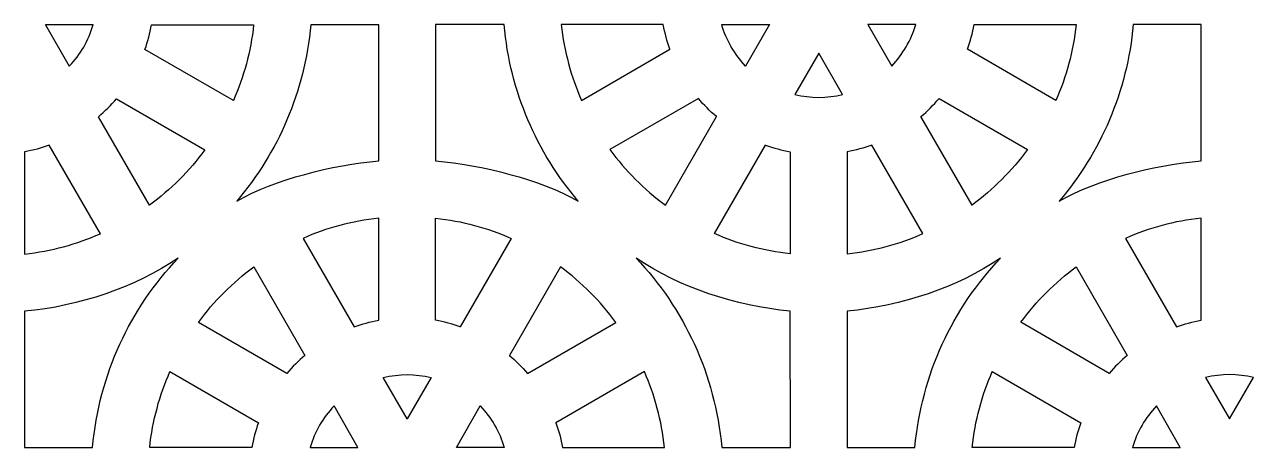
# Model space of a CAD drawing. Header units: centimetres. Extents: x -87 to 87, y -88 to 88.
# Drawn here: x -87.34 to -48.43, y 28.89 to 42.26 of the extents above; entities that cross this region are included whole.
import ezdxf

# ---------------------------------------------------------------- set-up
doc = ezdxf.new("R2010")
doc.units = ezdxf.units.CM
doc.header["$MEASUREMENT"] = 0
doc.layers.add('layer 1', color=7, linetype='Continuous')

msp = doc.modelspace()

# ---------------------------------------------------------------- linework, layer by layer
at = {"layer": 'layer 1', "color": 114}
for points, knots in [([(-86.67674, 42.25311), (-86.67674, 42.25311), (-85.164, 42.25309), (-85.164, 42.25309), (-85.164, 42.25309), (-85.30951, 41.75586), (-85.57251, 41.30875), (-85.92085, 40.94389), (-85.92085, 40.94389), (-85.92085, 40.94389), (-86.67674, 42.25311), (-86.67674, 42.25311)], [0, 0, 0, 0, 0.25, 0.25, 0.25, 0.25, 0.5, 0.5, 0.5, 0.5, 1, 1, 1, 1]), ([(-80.72553, 39.85642), (-80.39698, 40.60361), (-80.17667, 41.40914), (-80.08449, 42.25309), (-80.08449, 42.25309), (-80.08449, 42.25309), (-83.31647, 42.25309), (-83.31647, 42.25309), (-83.31647, 42.25309), (-83.36523, 41.98494), (-83.4354, 41.72422), (-83.52512, 41.4728), (-83.52512, 41.4728), (-83.52512, 41.4728), (-80.72553, 39.85642), (-80.72553, 39.85642)], [0, 0, 0, 0, 0.2, 0.2, 0.2, 0.2, 0.4, 0.4, 0.4, 0.4, 0.6, 0.6, 0.6, 0.6, 1, 1, 1, 1]), ([(-76.12643, 42.25309), (-76.12643, 42.25309), (-76.12535, 37.94697), (-76.12535, 37.94697), (-76.12535, 37.94697), (-77.59166, 37.81612), (-79.404, 37.3686), (-80.61946, 36.67334), (-80.61946, 36.67334), (-79.31538, 38.20456), (-78.46475, 40.13379), (-78.27562, 42.25308), (-78.27562, 42.25308), (-78.27562, 42.25308), (-76.12643, 42.25309), (-76.12643, 42.25309)], [0, 0, 0, 0, 0.2, 0.2, 0.2, 0.2, 0.4, 0.4, 0.4, 0.4, 0.6, 0.6, 0.6, 0.6, 1, 1, 1, 1]), ([(-74.32544, 42.25699), (-74.32544, 42.25699), (-72.15481, 42.25699), (-72.15481, 42.25699), (-72.15481, 42.25699), (-71.96552, 40.13591), (-71.11361, 38.20519), (-69.80763, 36.67334), (-69.80763, 36.67334), (-71.02333, 37.36873), (-72.85957, 37.81628), (-74.32617, 37.94704), (-74.32617, 37.94704), (-74.32617, 37.94704), (-74.32544, 42.25699), (-74.32544, 42.25699)], [0, 0, 0, 0, 0.2, 0.2, 0.2, 0.2, 0.4, 0.4, 0.4, 0.4, 0.6, 0.6, 0.6, 0.6, 1, 1, 1, 1]), ([(-70.34592, 42.25699), (-70.34592, 42.25699), (-67.11394, 42.25701), (-67.11394, 42.25701), (-67.11394, 42.25701), (-67.06516, 41.98882), (-66.9951, 41.72805), (-66.90537, 41.4766), (-66.90537, 41.4766), (-66.90537, 41.4766), (-69.70479, 39.86034), (-69.70479, 39.86034), (-69.70479, 39.86034), (-70.03334, 40.60754), (-70.25373, 41.41303), (-70.34592, 42.25699)], [0, 0, 0, 0, 0.2, 0.2, 0.2, 0.2, 0.4, 0.4, 0.4, 0.4, 0.6, 0.6, 0.6, 0.6, 1, 1, 1, 1]), ([(-64.50951, 40.94776), (-64.50951, 40.94776), (-63.75362, 42.25699), (-63.75362, 42.25699), (-63.75362, 42.25699), (-63.75362, 42.25699), (-65.2664, 42.25699), (-65.2664, 42.25699), (-65.2664, 42.25699), (-65.1209, 41.75979), (-64.85788, 41.31266), (-64.50951, 40.94776)], [0, 0, 0, 0, 0.25, 0.25, 0.25, 0.25, 0.5, 0.5, 0.5, 0.5, 1, 1, 1, 1]), ([(-60.63588, 42.25701), (-60.63588, 42.25701), (-59.12314, 42.25699), (-59.12314, 42.25699), (-59.12314, 42.25699), (-59.26865, 41.75976), (-59.53165, 41.31265), (-59.87999, 40.94779), (-59.87999, 40.94779), (-59.87999, 40.94779), (-60.63588, 42.25701), (-60.63588, 42.25701)], [0, 0, 0, 0, 0.25, 0.25, 0.25, 0.25, 0.5, 0.5, 0.5, 0.5, 1, 1, 1, 1]), ([(-54.68467, 39.86032), (-54.35612, 40.60751), (-54.13581, 41.41304), (-54.04363, 42.25699), (-54.04363, 42.25699), (-54.04363, 42.25699), (-57.27561, 42.25699), (-57.27561, 42.25699), (-57.27561, 42.25699), (-57.32437, 41.98884), (-57.39454, 41.72812), (-57.48426, 41.4767), (-57.48426, 41.4767), (-57.48426, 41.4767), (-54.68467, 39.86032), (-54.68467, 39.86032)], [0, 0, 0, 0, 0.2, 0.2, 0.2, 0.2, 0.4, 0.4, 0.4, 0.4, 0.6, 0.6, 0.6, 0.6, 1, 1, 1, 1]), ([(-54.5807, 36.67476), (-53.27542, 38.20637), (-52.424, 40.13655), (-52.23476, 42.25698), (-52.23476, 42.25698), (-52.23476, 42.25698), (-50.08733, 42.25709), (-50.08733, 42.25709), (-50.08733, 42.25709), (-50.08733, 42.25709), (-50.08734, 37.94706), (-50.08734, 37.94706), (-50.08734, 37.94706), (-51.5527, 37.81629), (-53.36582, 37.36927), (-54.5807, 36.67476)], [0, 0, 0, 0, 0.2, 0.2, 0.2, 0.2, 0.4, 0.4, 0.4, 0.4, 0.6, 0.6, 0.6, 0.6, 1, 1, 1, 1]), ([(-62.95109, 40.04701), (-62.95109, 40.04701), (-62.19476, 41.35702), (-62.19476, 41.35702), (-62.19476, 41.35702), (-62.19476, 41.35702), (-61.43838, 40.04699), (-61.43838, 40.04699), (-61.43838, 40.04699), (-61.93314, 39.927), (-62.45633, 39.92705), (-62.95109, 40.04701)], [0, 0, 0, 0, 0.25, 0.25, 0.25, 0.25, 0.5, 0.5, 0.5, 0.5, 1, 1, 1, 1]), ([(-84.9971, 39.34389), (-84.9971, 39.34389), (-83.38089, 36.5445), (-83.38089, 36.5445), (-83.38089, 36.5445), (-82.71149, 37.03712), (-82.11959, 37.62901), (-81.62697, 38.29841), (-81.62697, 38.29841), (-81.62697, 38.29841), (-84.42633, 39.91467), (-84.42633, 39.91467), (-84.42633, 39.91467), (-84.60096, 39.70947), (-84.79189, 39.51853), (-84.9971, 39.34389)], [0, 0, 0, 0, 0.2, 0.2, 0.2, 0.2, 0.4, 0.4, 0.4, 0.4, 0.6, 0.6, 0.6, 0.6, 1, 1, 1, 1]), ([(-67.0495, 36.54839), (-67.7189, 37.04101), (-68.31076, 37.63291), (-68.80339, 38.30231), (-68.80339, 38.30231), (-68.80339, 38.30231), (-66.00414, 39.91846), (-66.00414, 39.91846), (-66.00414, 39.91846), (-65.82949, 39.71324), (-65.63853, 39.52231), (-65.43332, 39.34767), (-65.43332, 39.34767), (-65.43332, 39.34767), (-67.0495, 36.54839), (-67.0495, 36.54839)], [0, 0, 0, 0, 0.2, 0.2, 0.2, 0.2, 0.4, 0.4, 0.4, 0.4, 0.6, 0.6, 0.6, 0.6, 1, 1, 1, 1]), ([(-58.95624, 39.34779), (-58.95624, 39.34779), (-57.34003, 36.5484), (-57.34003, 36.5484), (-57.34003, 36.5484), (-56.67063, 37.04102), (-56.07873, 37.63291), (-55.58611, 38.30231), (-55.58611, 38.30231), (-55.58611, 38.30231), (-58.38547, 39.91857), (-58.38547, 39.91857), (-58.38547, 39.91857), (-58.5601, 39.71337), (-58.75103, 39.52243), (-58.95624, 39.34779)], [0, 0, 0, 0, 0.2, 0.2, 0.2, 0.2, 0.4, 0.4, 0.4, 0.4, 0.6, 0.6, 0.6, 0.6, 1, 1, 1, 1]), ([(-87.33565, 35.00205), (-87.33565, 35.00205), (-87.33565, 38.23396), (-87.33565, 38.23396), (-87.33565, 38.23396), (-87.06747, 38.28273), (-86.80671, 38.3529), (-86.55526, 38.44264), (-86.55526, 38.44264), (-86.55526, 38.44264), (-84.93891, 35.64305), (-84.93891, 35.64305), (-84.93891, 35.64305), (-85.68613, 35.31449), (-86.49169, 35.09424), (-87.33565, 35.00205)], [0, 0, 0, 0, 0.2, 0.2, 0.2, 0.2, 0.4, 0.4, 0.4, 0.4, 0.6, 0.6, 0.6, 0.6, 1, 1, 1, 1]), ([(-63.87513, 38.44652), (-63.87513, 38.44652), (-65.49134, 35.64719), (-65.49134, 35.64719), (-65.49134, 35.64719), (-64.74414, 35.31863), (-63.93874, 35.0982), (-63.09479, 35.00603), (-63.09479, 35.00603), (-63.09479, 35.00603), (-63.09479, 38.23785), (-63.09479, 38.23785), (-63.09479, 38.23785), (-63.36296, 38.28661), (-63.62369, 38.35679), (-63.87513, 38.44652)], [0, 0, 0, 0, 0.2, 0.2, 0.2, 0.2, 0.4, 0.4, 0.4, 0.4, 0.6, 0.6, 0.6, 0.6, 1, 1, 1, 1]), ([(-61.29479, 35.00595), (-61.29479, 35.00595), (-61.29479, 38.23786), (-61.29479, 38.23786), (-61.29479, 38.23786), (-61.02661, 38.28663), (-60.76585, 38.3568), (-60.5144, 38.44654), (-60.5144, 38.44654), (-60.5144, 38.44654), (-58.89805, 35.64695), (-58.89805, 35.64695), (-58.89805, 35.64695), (-59.64527, 35.31839), (-60.45083, 35.09814), (-61.29479, 35.00595)], [0, 0, 0, 0, 0.2, 0.2, 0.2, 0.2, 0.4, 0.4, 0.4, 0.4, 0.6, 0.6, 0.6, 0.6, 1, 1, 1, 1]), ([(-76.90571, 32.69745), (-76.90571, 32.69745), (-78.52192, 35.49678), (-78.52192, 35.49678), (-78.52192, 35.49678), (-77.77472, 35.82534), (-76.96932, 36.04577), (-76.12537, 36.13794), (-76.12537, 36.13794), (-76.12537, 36.13794), (-76.12537, 32.90612), (-76.12537, 32.90612), (-76.12537, 32.90612), (-76.39354, 32.85736), (-76.65427, 32.78718), (-76.90571, 32.69745)], [0, 0, 0, 0, 0.2, 0.2, 0.2, 0.2, 0.4, 0.4, 0.4, 0.4, 0.6, 0.6, 0.6, 0.6, 1, 1, 1, 1]), ([(-74.32537, 36.13802), (-74.32537, 36.13802), (-74.32537, 32.90611), (-74.32537, 32.90611), (-74.32537, 32.90611), (-74.05719, 32.85734), (-73.79643, 32.78717), (-73.54498, 32.69743), (-73.54498, 32.69743), (-73.54498, 32.69743), (-71.92863, 35.49702), (-71.92863, 35.49702), (-71.92863, 35.49702), (-72.67585, 35.82558), (-73.48141, 36.04583), (-74.32537, 36.13802)], [0, 0, 0, 0, 0.2, 0.2, 0.2, 0.2, 0.4, 0.4, 0.4, 0.4, 0.6, 0.6, 0.6, 0.6, 1, 1, 1, 1]), ([(-50.08733, 36.13818), (-50.08733, 36.13818), (-50.0873, 32.90622), (-50.0873, 32.90622), (-50.0873, 32.90622), (-50.3555, 32.85744), (-50.61626, 32.78732), (-50.86771, 32.69759), (-50.86771, 32.69759), (-50.86771, 32.69759), (-52.48405, 35.49714), (-52.48405, 35.49714), (-52.48405, 35.49714), (-51.73684, 35.8257), (-50.93129, 36.04602), (-50.08733, 36.13818)], [0, 0, 0, 0, 0.2, 0.2, 0.2, 0.2, 0.4, 0.4, 0.4, 0.4, 0.6, 0.6, 0.6, 0.6, 1, 1, 1, 1]), ([(-87.33744, 28.88669), (-87.33744, 28.88669), (-87.33645, 33.19303), (-87.33645, 33.19303), (-87.33645, 33.19303), (-85.60122, 33.34773), (-83.84201, 33.94593), (-82.47568, 34.87341), (-82.47568, 34.87341), (-83.98592, 33.28392), (-84.97911, 31.19848), (-85.18539, 28.88698), (-85.18539, 28.88698), (-85.18539, 28.88698), (-85.27613, 28.88723), (-85.27613, 28.88723), (-85.27613, 28.88723), (-85.27613, 28.88723), (-87.33744, 28.88669), (-87.33744, 28.88669)], [0, 0, 0, 0, 0.16666667, 0.16666667, 0.16666667, 0.16666667, 0.33333333, 0.33333333, 0.33333333, 0.33333333, 0.5, 0.5, 0.5, 0.5, 0.66666667, 0.66666667, 0.66666667, 0.66666667, 1, 1, 1, 1]), ([(-63.0918, 28.88699), (-63.0918, 28.88699), (-65.26534, 28.88699), (-65.26534, 28.88699), (-65.26534, 28.88699), (-65.47163, 31.19849), (-66.46481, 33.28392), (-67.97504, 34.8734), (-67.97504, 34.8734), (-66.61017, 33.94831), (-64.82727, 33.35161), (-63.09477, 33.197), (-63.09477, 33.197), (-63.09477, 33.197), (-63.0918, 28.88699), (-63.0918, 28.88699)], [0, 0, 0, 0, 0.2, 0.2, 0.2, 0.2, 0.4, 0.4, 0.4, 0.4, 0.6, 0.6, 0.6, 0.6, 1, 1, 1, 1]), ([(-61.29479, 28.88699), (-61.29479, 28.88699), (-61.29559, 33.19693), (-61.29559, 33.19693), (-61.29559, 33.19693), (-59.56446, 33.35127), (-57.80452, 33.94699), (-56.44028, 34.87071), (-56.44028, 34.87071), (-57.94904, 33.28153), (-58.9412, 31.19716), (-59.14735, 28.88699), (-59.14735, 28.88699), (-59.14735, 28.88699), (-61.29479, 28.88699), (-61.29479, 28.88699)], [0, 0, 0, 0, 0.2, 0.2, 0.2, 0.2, 0.4, 0.4, 0.4, 0.4, 0.6, 0.6, 0.6, 0.6, 1, 1, 1, 1]), ([(-80.08008, 34.59558), (-80.74948, 34.10296), (-81.34134, 33.51106), (-81.83397, 32.84166), (-81.83397, 32.84166), (-81.83397, 32.84166), (-79.03472, 31.22551), (-79.03472, 31.22551), (-79.03472, 31.22551), (-78.86007, 31.43073), (-78.66911, 31.62166), (-78.4639, 31.7963), (-78.4639, 31.7963), (-78.4639, 31.7963), (-80.08008, 34.59558), (-80.08008, 34.59558)], [0, 0, 0, 0, 0.2, 0.2, 0.2, 0.2, 0.4, 0.4, 0.4, 0.4, 0.6, 0.6, 0.6, 0.6, 1, 1, 1, 1]), ([(-71.98682, 31.79618), (-71.98682, 31.79618), (-70.37061, 34.59557), (-70.37061, 34.59557), (-70.37061, 34.59557), (-69.70121, 34.10295), (-69.10931, 33.51106), (-68.61669, 32.84166), (-68.61669, 32.84166), (-68.61669, 32.84166), (-71.41605, 31.2254), (-71.41605, 31.2254), (-71.41605, 31.2254), (-71.59068, 31.4306), (-71.78161, 31.62154), (-71.98682, 31.79618)], [0, 0, 0, 0, 0.2, 0.2, 0.2, 0.2, 0.4, 0.4, 0.4, 0.4, 0.6, 0.6, 0.6, 0.6, 1, 1, 1, 1]), ([(-54.04201, 34.59563), (-54.71143, 34.10299), (-55.30336, 33.51117), (-55.79598, 32.84178), (-55.79598, 32.84178), (-55.79598, 32.84178), (-52.99661, 31.22557), (-52.99661, 31.22557), (-52.99661, 31.22557), (-52.82197, 31.43077), (-52.63104, 31.62167), (-52.42582, 31.79632), (-52.42582, 31.79632), (-52.42582, 31.79632), (-54.04201, 34.59563), (-54.04201, 34.59563)], [0, 0, 0, 0, 0.2, 0.2, 0.2, 0.2, 0.4, 0.4, 0.4, 0.4, 0.6, 0.6, 0.6, 0.6, 1, 1, 1, 1]), ([(-83.3765, 28.88698), (-83.3765, 28.88698), (-80.14452, 28.88696), (-80.14452, 28.88696), (-80.14452, 28.88696), (-80.09574, 29.15515), (-80.02568, 29.41592), (-79.93595, 29.66737), (-79.93595, 29.66737), (-79.93595, 29.66737), (-82.73537, 31.28363), (-82.73537, 31.28363), (-82.73537, 31.28363), (-83.06392, 30.53643), (-83.28431, 29.73094), (-83.3765, 28.88698)], [0, 0, 0, 0, 0.2, 0.2, 0.2, 0.2, 0.4, 0.4, 0.4, 0.4, 0.6, 0.6, 0.6, 0.6, 1, 1, 1, 1]), ([(-75.98167, 31.09696), (-75.98167, 31.09696), (-75.22534, 29.78695), (-75.22534, 29.78695), (-75.22534, 29.78695), (-75.22534, 29.78695), (-74.46896, 31.09698), (-74.46896, 31.09698), (-74.46896, 31.09698), (-74.96372, 31.21697), (-75.48691, 31.21692), (-75.98167, 31.09696)], [0, 0, 0, 0, 0.25, 0.25, 0.25, 0.25, 0.5, 0.5, 0.5, 0.5, 1, 1, 1, 1]), ([(-67.71525, 31.28365), (-67.3867, 30.53646), (-67.16639, 29.73093), (-67.07421, 28.88698), (-67.07421, 28.88698), (-67.07421, 28.88698), (-70.30619, 28.88698), (-70.30619, 28.88698), (-70.30619, 28.88698), (-70.35495, 29.15513), (-70.42512, 29.41585), (-70.51484, 29.66727), (-70.51484, 29.66727), (-70.51484, 29.66727), (-67.71525, 31.28365), (-67.71525, 31.28365)], [0, 0, 0, 0, 0.2, 0.2, 0.2, 0.2, 0.4, 0.4, 0.4, 0.4, 0.6, 0.6, 0.6, 0.6, 1, 1, 1, 1]), ([(-56.6974, 31.28375), (-57.02597, 30.53652), (-57.2463, 29.73098), (-57.33847, 28.887), (-57.33847, 28.887), (-57.33847, 28.887), (-54.10652, 28.88692), (-54.10652, 28.88692), (-54.10652, 28.88692), (-54.05776, 29.15515), (-53.98767, 29.41598), (-53.89791, 29.66748), (-53.89791, 29.66748), (-53.89791, 29.66748), (-56.6974, 31.28375), (-56.6974, 31.28375)], [0, 0, 0, 0, 0.2, 0.2, 0.2, 0.2, 0.4, 0.4, 0.4, 0.4, 0.6, 0.6, 0.6, 0.6, 1, 1, 1, 1]), ([(-48.43094, 31.0971), (-48.43094, 31.0971), (-49.18731, 29.78701), (-49.18731, 29.78701), (-49.18731, 29.78701), (-49.18731, 29.78701), (-49.94363, 31.0971), (-49.94363, 31.0971), (-49.94363, 31.0971), (-49.44895, 31.21702), (-48.92562, 31.21703), (-48.43094, 31.0971)], [0, 0, 0, 0, 0.25, 0.25, 0.25, 0.25, 0.5, 0.5, 0.5, 0.5, 1, 1, 1, 1]), ([(-77.54009, 30.19621), (-77.54009, 30.19621), (-76.7842, 28.88698), (-76.7842, 28.88698), (-76.7842, 28.88698), (-76.7842, 28.88698), (-78.29698, 28.88698), (-78.29698, 28.88698), (-78.29698, 28.88698), (-78.15148, 29.38418), (-77.88846, 29.83131), (-77.54009, 30.19621)], [0, 0, 0, 0, 0.25, 0.25, 0.25, 0.25, 0.5, 0.5, 0.5, 0.5, 1, 1, 1, 1]), ([(-73.66646, 28.88696), (-73.66646, 28.88696), (-72.15372, 28.88698), (-72.15372, 28.88698), (-72.15372, 28.88698), (-72.29923, 29.38421), (-72.56223, 29.83132), (-72.91057, 30.19618), (-72.91057, 30.19618), (-72.91057, 30.19618), (-73.66646, 28.88696), (-73.66646, 28.88696)], [0, 0, 0, 0, 0.25, 0.25, 0.25, 0.25, 0.5, 0.5, 0.5, 0.5, 1, 1, 1, 1]), ([(-51.50204, 30.19629), (-51.50204, 30.19629), (-50.74615, 28.88699), (-50.74615, 28.88699), (-50.74615, 28.88699), (-50.74615, 28.88699), (-52.25895, 28.88699), (-52.25895, 28.88699), (-52.25895, 28.88699), (-52.11345, 29.38422), (-51.85043, 29.83136), (-51.50204, 30.19629)], [0, 0, 0, 0, 0.25, 0.25, 0.25, 0.25, 0.5, 0.5, 0.5, 0.5, 1, 1, 1, 1])]:
    msp.add_open_spline(points, degree=3, knots=knots, dxfattribs=at)
at = {"layer": 'layer 1', "color": 250, "lineweight": 9}
for points, knots in [([(-86.67674, 42.25311), (-86.67674, 42.25311), (-85.164, 42.25309), (-85.164, 42.25309), (-85.164, 42.25309), (-85.30951, 41.75586), (-85.57251, 41.30875), (-85.92085, 40.94389), (-85.92085, 40.94389), (-85.92085, 40.94389), (-86.67674, 42.25311), (-86.67674, 42.25311)], [0, 0, 0, 0, 0.25, 0.25, 0.25, 0.25, 0.5, 0.5, 0.5, 0.5, 1, 1, 1, 1]), ([(-80.72553, 39.85642), (-80.39698, 40.60361), (-80.17667, 41.40914), (-80.08449, 42.25309), (-80.08449, 42.25309), (-80.08449, 42.25309), (-83.31647, 42.25309), (-83.31647, 42.25309), (-83.31647, 42.25309), (-83.36523, 41.98494), (-83.4354, 41.72422), (-83.52512, 41.4728), (-83.52512, 41.4728), (-83.52512, 41.4728), (-80.72553, 39.85642), (-80.72553, 39.85642)], [0, 0, 0, 0, 0.2, 0.2, 0.2, 0.2, 0.4, 0.4, 0.4, 0.4, 0.6, 0.6, 0.6, 0.6, 1, 1, 1, 1]), ([(-76.12643, 42.25309), (-76.12643, 42.25309), (-76.12535, 37.94697), (-76.12535, 37.94697), (-76.12535, 37.94697), (-77.59166, 37.81612), (-79.404, 37.3686), (-80.61946, 36.67334), (-80.61946, 36.67334), (-79.31538, 38.20456), (-78.46475, 40.13379), (-78.27562, 42.25308), (-78.27562, 42.25308), (-78.27562, 42.25308), (-76.12643, 42.25309), (-76.12643, 42.25309)], [0, 0, 0, 0, 0.2, 0.2, 0.2, 0.2, 0.4, 0.4, 0.4, 0.4, 0.6, 0.6, 0.6, 0.6, 1, 1, 1, 1]), ([(-74.32544, 42.25699), (-74.32544, 42.25699), (-72.15481, 42.25699), (-72.15481, 42.25699), (-72.15481, 42.25699), (-71.96552, 40.13591), (-71.11361, 38.20519), (-69.80763, 36.67334), (-69.80763, 36.67334), (-71.02333, 37.36873), (-72.85957, 37.81628), (-74.32617, 37.94704), (-74.32617, 37.94704), (-74.32617, 37.94704), (-74.32544, 42.25699), (-74.32544, 42.25699)], [0, 0, 0, 0, 0.2, 0.2, 0.2, 0.2, 0.4, 0.4, 0.4, 0.4, 0.6, 0.6, 0.6, 0.6, 1, 1, 1, 1]), ([(-70.34592, 42.25699), (-70.34592, 42.25699), (-67.11394, 42.25701), (-67.11394, 42.25701), (-67.11394, 42.25701), (-67.06516, 41.98882), (-66.9951, 41.72805), (-66.90537, 41.4766), (-66.90537, 41.4766), (-66.90537, 41.4766), (-69.70479, 39.86034), (-69.70479, 39.86034), (-69.70479, 39.86034), (-70.03334, 40.60754), (-70.25373, 41.41303), (-70.34592, 42.25699)], [0, 0, 0, 0, 0.2, 0.2, 0.2, 0.2, 0.4, 0.4, 0.4, 0.4, 0.6, 0.6, 0.6, 0.6, 1, 1, 1, 1]), ([(-64.50951, 40.94776), (-64.50951, 40.94776), (-63.75362, 42.25699), (-63.75362, 42.25699), (-63.75362, 42.25699), (-63.75362, 42.25699), (-65.2664, 42.25699), (-65.2664, 42.25699), (-65.2664, 42.25699), (-65.1209, 41.75979), (-64.85788, 41.31266), (-64.50951, 40.94776)], [0, 0, 0, 0, 0.25, 0.25, 0.25, 0.25, 0.5, 0.5, 0.5, 0.5, 1, 1, 1, 1]), ([(-60.63588, 42.25701), (-60.63588, 42.25701), (-59.12314, 42.25699), (-59.12314, 42.25699), (-59.12314, 42.25699), (-59.26865, 41.75976), (-59.53165, 41.31265), (-59.87999, 40.94779), (-59.87999, 40.94779), (-59.87999, 40.94779), (-60.63588, 42.25701), (-60.63588, 42.25701)], [0, 0, 0, 0, 0.25, 0.25, 0.25, 0.25, 0.5, 0.5, 0.5, 0.5, 1, 1, 1, 1]), ([(-54.68467, 39.86032), (-54.35612, 40.60751), (-54.13581, 41.41304), (-54.04363, 42.25699), (-54.04363, 42.25699), (-54.04363, 42.25699), (-57.27561, 42.25699), (-57.27561, 42.25699), (-57.27561, 42.25699), (-57.32437, 41.98884), (-57.39454, 41.72812), (-57.48426, 41.4767), (-57.48426, 41.4767), (-57.48426, 41.4767), (-54.68467, 39.86032), (-54.68467, 39.86032)], [0, 0, 0, 0, 0.2, 0.2, 0.2, 0.2, 0.4, 0.4, 0.4, 0.4, 0.6, 0.6, 0.6, 0.6, 1, 1, 1, 1]), ([(-54.5807, 36.67476), (-53.27542, 38.20637), (-52.424, 40.13655), (-52.23476, 42.25698), (-52.23476, 42.25698), (-52.23476, 42.25698), (-50.08733, 42.25709), (-50.08733, 42.25709), (-50.08733, 42.25709), (-50.08733, 42.25709), (-50.08734, 37.94706), (-50.08734, 37.94706), (-50.08734, 37.94706), (-51.5527, 37.81629), (-53.36582, 37.36927), (-54.5807, 36.67476)], [0, 0, 0, 0, 0.2, 0.2, 0.2, 0.2, 0.4, 0.4, 0.4, 0.4, 0.6, 0.6, 0.6, 0.6, 1, 1, 1, 1]), ([(-62.95109, 40.04701), (-62.95109, 40.04701), (-62.19476, 41.35702), (-62.19476, 41.35702), (-62.19476, 41.35702), (-62.19476, 41.35702), (-61.43838, 40.04699), (-61.43838, 40.04699), (-61.43838, 40.04699), (-61.93314, 39.927), (-62.45633, 39.92705), (-62.95109, 40.04701)], [0, 0, 0, 0, 0.25, 0.25, 0.25, 0.25, 0.5, 0.5, 0.5, 0.5, 1, 1, 1, 1]), ([(-84.9971, 39.34389), (-84.9971, 39.34389), (-83.38089, 36.5445), (-83.38089, 36.5445), (-83.38089, 36.5445), (-82.71149, 37.03712), (-82.11959, 37.62901), (-81.62697, 38.29841), (-81.62697, 38.29841), (-81.62697, 38.29841), (-84.42633, 39.91467), (-84.42633, 39.91467), (-84.42633, 39.91467), (-84.60096, 39.70947), (-84.79189, 39.51853), (-84.9971, 39.34389)], [0, 0, 0, 0, 0.2, 0.2, 0.2, 0.2, 0.4, 0.4, 0.4, 0.4, 0.6, 0.6, 0.6, 0.6, 1, 1, 1, 1]), ([(-67.0495, 36.54839), (-67.7189, 37.04101), (-68.31076, 37.63291), (-68.80339, 38.30231), (-68.80339, 38.30231), (-68.80339, 38.30231), (-66.00414, 39.91846), (-66.00414, 39.91846), (-66.00414, 39.91846), (-65.82949, 39.71324), (-65.63853, 39.52231), (-65.43332, 39.34767), (-65.43332, 39.34767), (-65.43332, 39.34767), (-67.0495, 36.54839), (-67.0495, 36.54839)], [0, 0, 0, 0, 0.2, 0.2, 0.2, 0.2, 0.4, 0.4, 0.4, 0.4, 0.6, 0.6, 0.6, 0.6, 1, 1, 1, 1]), ([(-58.95624, 39.34779), (-58.95624, 39.34779), (-57.34003, 36.5484), (-57.34003, 36.5484), (-57.34003, 36.5484), (-56.67063, 37.04102), (-56.07873, 37.63291), (-55.58611, 38.30231), (-55.58611, 38.30231), (-55.58611, 38.30231), (-58.38547, 39.91857), (-58.38547, 39.91857), (-58.38547, 39.91857), (-58.5601, 39.71337), (-58.75103, 39.52243), (-58.95624, 39.34779)], [0, 0, 0, 0, 0.2, 0.2, 0.2, 0.2, 0.4, 0.4, 0.4, 0.4, 0.6, 0.6, 0.6, 0.6, 1, 1, 1, 1]), ([(-87.33565, 35.00205), (-87.33565, 35.00205), (-87.33565, 38.23396), (-87.33565, 38.23396), (-87.33565, 38.23396), (-87.06747, 38.28273), (-86.80671, 38.3529), (-86.55526, 38.44264), (-86.55526, 38.44264), (-86.55526, 38.44264), (-84.93891, 35.64305), (-84.93891, 35.64305), (-84.93891, 35.64305), (-85.68613, 35.31449), (-86.49169, 35.09424), (-87.33565, 35.00205)], [0, 0, 0, 0, 0.2, 0.2, 0.2, 0.2, 0.4, 0.4, 0.4, 0.4, 0.6, 0.6, 0.6, 0.6, 1, 1, 1, 1]), ([(-63.87513, 38.44652), (-63.87513, 38.44652), (-65.49134, 35.64719), (-65.49134, 35.64719), (-65.49134, 35.64719), (-64.74414, 35.31863), (-63.93874, 35.0982), (-63.09479, 35.00603), (-63.09479, 35.00603), (-63.09479, 35.00603), (-63.09479, 38.23785), (-63.09479, 38.23785), (-63.09479, 38.23785), (-63.36296, 38.28661), (-63.62369, 38.35679), (-63.87513, 38.44652)], [0, 0, 0, 0, 0.2, 0.2, 0.2, 0.2, 0.4, 0.4, 0.4, 0.4, 0.6, 0.6, 0.6, 0.6, 1, 1, 1, 1]), ([(-61.29479, 35.00595), (-61.29479, 35.00595), (-61.29479, 38.23786), (-61.29479, 38.23786), (-61.29479, 38.23786), (-61.02661, 38.28663), (-60.76585, 38.3568), (-60.5144, 38.44654), (-60.5144, 38.44654), (-60.5144, 38.44654), (-58.89805, 35.64695), (-58.89805, 35.64695), (-58.89805, 35.64695), (-59.64527, 35.31839), (-60.45083, 35.09814), (-61.29479, 35.00595)], [0, 0, 0, 0, 0.2, 0.2, 0.2, 0.2, 0.4, 0.4, 0.4, 0.4, 0.6, 0.6, 0.6, 0.6, 1, 1, 1, 1]), ([(-76.90571, 32.69745), (-76.90571, 32.69745), (-78.52192, 35.49678), (-78.52192, 35.49678), (-78.52192, 35.49678), (-77.77472, 35.82534), (-76.96932, 36.04577), (-76.12537, 36.13794), (-76.12537, 36.13794), (-76.12537, 36.13794), (-76.12537, 32.90612), (-76.12537, 32.90612), (-76.12537, 32.90612), (-76.39354, 32.85736), (-76.65427, 32.78718), (-76.90571, 32.69745)], [0, 0, 0, 0, 0.2, 0.2, 0.2, 0.2, 0.4, 0.4, 0.4, 0.4, 0.6, 0.6, 0.6, 0.6, 1, 1, 1, 1]), ([(-74.32537, 36.13802), (-74.32537, 36.13802), (-74.32537, 32.90611), (-74.32537, 32.90611), (-74.32537, 32.90611), (-74.05719, 32.85734), (-73.79643, 32.78717), (-73.54498, 32.69743), (-73.54498, 32.69743), (-73.54498, 32.69743), (-71.92863, 35.49702), (-71.92863, 35.49702), (-71.92863, 35.49702), (-72.67585, 35.82558), (-73.48141, 36.04583), (-74.32537, 36.13802)], [0, 0, 0, 0, 0.2, 0.2, 0.2, 0.2, 0.4, 0.4, 0.4, 0.4, 0.6, 0.6, 0.6, 0.6, 1, 1, 1, 1]), ([(-50.08733, 36.13818), (-50.08733, 36.13818), (-50.0873, 32.90622), (-50.0873, 32.90622), (-50.0873, 32.90622), (-50.3555, 32.85744), (-50.61626, 32.78732), (-50.86771, 32.69759), (-50.86771, 32.69759), (-50.86771, 32.69759), (-52.48405, 35.49714), (-52.48405, 35.49714), (-52.48405, 35.49714), (-51.73684, 35.8257), (-50.93129, 36.04602), (-50.08733, 36.13818)], [0, 0, 0, 0, 0.2, 0.2, 0.2, 0.2, 0.4, 0.4, 0.4, 0.4, 0.6, 0.6, 0.6, 0.6, 1, 1, 1, 1]), ([(-87.33744, 28.88669), (-87.33744, 28.88669), (-87.33645, 33.19303), (-87.33645, 33.19303), (-87.33645, 33.19303), (-85.60122, 33.34773), (-83.84201, 33.94593), (-82.47568, 34.87341), (-82.47568, 34.87341), (-83.98592, 33.28392), (-84.97911, 31.19848), (-85.18539, 28.88698), (-85.18539, 28.88698), (-85.18539, 28.88698), (-85.27613, 28.88723), (-85.27613, 28.88723), (-85.27613, 28.88723), (-85.27613, 28.88723), (-87.33744, 28.88669), (-87.33744, 28.88669)], [0, 0, 0, 0, 0.16666667, 0.16666667, 0.16666667, 0.16666667, 0.33333333, 0.33333333, 0.33333333, 0.33333333, 0.5, 0.5, 0.5, 0.5, 0.66666667, 0.66666667, 0.66666667, 0.66666667, 1, 1, 1, 1]), ([(-63.0918, 28.88699), (-63.0918, 28.88699), (-65.26534, 28.88699), (-65.26534, 28.88699), (-65.26534, 28.88699), (-65.47163, 31.19849), (-66.46481, 33.28392), (-67.97504, 34.8734), (-67.97504, 34.8734), (-66.61017, 33.94831), (-64.82727, 33.35161), (-63.09477, 33.197), (-63.09477, 33.197), (-63.09477, 33.197), (-63.0918, 28.88699), (-63.0918, 28.88699)], [0, 0, 0, 0, 0.2, 0.2, 0.2, 0.2, 0.4, 0.4, 0.4, 0.4, 0.6, 0.6, 0.6, 0.6, 1, 1, 1, 1]), ([(-61.29479, 28.88699), (-61.29479, 28.88699), (-61.29559, 33.19693), (-61.29559, 33.19693), (-61.29559, 33.19693), (-59.56446, 33.35127), (-57.80452, 33.94699), (-56.44028, 34.87071), (-56.44028, 34.87071), (-57.94904, 33.28153), (-58.9412, 31.19716), (-59.14735, 28.88699), (-59.14735, 28.88699), (-59.14735, 28.88699), (-61.29479, 28.88699), (-61.29479, 28.88699)], [0, 0, 0, 0, 0.2, 0.2, 0.2, 0.2, 0.4, 0.4, 0.4, 0.4, 0.6, 0.6, 0.6, 0.6, 1, 1, 1, 1]), ([(-80.08008, 34.59558), (-80.74948, 34.10296), (-81.34134, 33.51106), (-81.83397, 32.84166), (-81.83397, 32.84166), (-81.83397, 32.84166), (-79.03472, 31.22551), (-79.03472, 31.22551), (-79.03472, 31.22551), (-78.86007, 31.43073), (-78.66911, 31.62166), (-78.4639, 31.7963), (-78.4639, 31.7963), (-78.4639, 31.7963), (-80.08008, 34.59558), (-80.08008, 34.59558)], [0, 0, 0, 0, 0.2, 0.2, 0.2, 0.2, 0.4, 0.4, 0.4, 0.4, 0.6, 0.6, 0.6, 0.6, 1, 1, 1, 1]), ([(-71.98682, 31.79618), (-71.98682, 31.79618), (-70.37061, 34.59557), (-70.37061, 34.59557), (-70.37061, 34.59557), (-69.70121, 34.10295), (-69.10931, 33.51106), (-68.61669, 32.84166), (-68.61669, 32.84166), (-68.61669, 32.84166), (-71.41605, 31.2254), (-71.41605, 31.2254), (-71.41605, 31.2254), (-71.59068, 31.4306), (-71.78161, 31.62154), (-71.98682, 31.79618)], [0, 0, 0, 0, 0.2, 0.2, 0.2, 0.2, 0.4, 0.4, 0.4, 0.4, 0.6, 0.6, 0.6, 0.6, 1, 1, 1, 1]), ([(-54.04201, 34.59563), (-54.71143, 34.10299), (-55.30336, 33.51117), (-55.79598, 32.84178), (-55.79598, 32.84178), (-55.79598, 32.84178), (-52.99661, 31.22557), (-52.99661, 31.22557), (-52.99661, 31.22557), (-52.82197, 31.43077), (-52.63104, 31.62167), (-52.42582, 31.79632), (-52.42582, 31.79632), (-52.42582, 31.79632), (-54.04201, 34.59563), (-54.04201, 34.59563)], [0, 0, 0, 0, 0.2, 0.2, 0.2, 0.2, 0.4, 0.4, 0.4, 0.4, 0.6, 0.6, 0.6, 0.6, 1, 1, 1, 1]), ([(-83.3765, 28.88698), (-83.3765, 28.88698), (-80.14452, 28.88696), (-80.14452, 28.88696), (-80.14452, 28.88696), (-80.09574, 29.15515), (-80.02568, 29.41592), (-79.93595, 29.66737), (-79.93595, 29.66737), (-79.93595, 29.66737), (-82.73537, 31.28363), (-82.73537, 31.28363), (-82.73537, 31.28363), (-83.06392, 30.53643), (-83.28431, 29.73094), (-83.3765, 28.88698)], [0, 0, 0, 0, 0.2, 0.2, 0.2, 0.2, 0.4, 0.4, 0.4, 0.4, 0.6, 0.6, 0.6, 0.6, 1, 1, 1, 1]), ([(-75.98167, 31.09696), (-75.98167, 31.09696), (-75.22534, 29.78695), (-75.22534, 29.78695), (-75.22534, 29.78695), (-75.22534, 29.78695), (-74.46896, 31.09698), (-74.46896, 31.09698), (-74.46896, 31.09698), (-74.96372, 31.21697), (-75.48691, 31.21692), (-75.98167, 31.09696)], [0, 0, 0, 0, 0.25, 0.25, 0.25, 0.25, 0.5, 0.5, 0.5, 0.5, 1, 1, 1, 1]), ([(-67.71525, 31.28365), (-67.3867, 30.53646), (-67.16639, 29.73093), (-67.07421, 28.88698), (-67.07421, 28.88698), (-67.07421, 28.88698), (-70.30619, 28.88698), (-70.30619, 28.88698), (-70.30619, 28.88698), (-70.35495, 29.15513), (-70.42512, 29.41585), (-70.51484, 29.66727), (-70.51484, 29.66727), (-70.51484, 29.66727), (-67.71525, 31.28365), (-67.71525, 31.28365)], [0, 0, 0, 0, 0.2, 0.2, 0.2, 0.2, 0.4, 0.4, 0.4, 0.4, 0.6, 0.6, 0.6, 0.6, 1, 1, 1, 1]), ([(-56.6974, 31.28375), (-57.02597, 30.53652), (-57.2463, 29.73098), (-57.33847, 28.887), (-57.33847, 28.887), (-57.33847, 28.887), (-54.10652, 28.88692), (-54.10652, 28.88692), (-54.10652, 28.88692), (-54.05776, 29.15515), (-53.98767, 29.41598), (-53.89791, 29.66748), (-53.89791, 29.66748), (-53.89791, 29.66748), (-56.6974, 31.28375), (-56.6974, 31.28375)], [0, 0, 0, 0, 0.2, 0.2, 0.2, 0.2, 0.4, 0.4, 0.4, 0.4, 0.6, 0.6, 0.6, 0.6, 1, 1, 1, 1]), ([(-48.43094, 31.0971), (-48.43094, 31.0971), (-49.18731, 29.78701), (-49.18731, 29.78701), (-49.18731, 29.78701), (-49.18731, 29.78701), (-49.94363, 31.0971), (-49.94363, 31.0971), (-49.94363, 31.0971), (-49.44895, 31.21702), (-48.92562, 31.21703), (-48.43094, 31.0971)], [0, 0, 0, 0, 0.25, 0.25, 0.25, 0.25, 0.5, 0.5, 0.5, 0.5, 1, 1, 1, 1]), ([(-77.54009, 30.19621), (-77.54009, 30.19621), (-76.7842, 28.88698), (-76.7842, 28.88698), (-76.7842, 28.88698), (-76.7842, 28.88698), (-78.29698, 28.88698), (-78.29698, 28.88698), (-78.29698, 28.88698), (-78.15148, 29.38418), (-77.88846, 29.83131), (-77.54009, 30.19621)], [0, 0, 0, 0, 0.25, 0.25, 0.25, 0.25, 0.5, 0.5, 0.5, 0.5, 1, 1, 1, 1]), ([(-73.66646, 28.88696), (-73.66646, 28.88696), (-72.15372, 28.88698), (-72.15372, 28.88698), (-72.15372, 28.88698), (-72.29923, 29.38421), (-72.56223, 29.83132), (-72.91057, 30.19618), (-72.91057, 30.19618), (-72.91057, 30.19618), (-73.66646, 28.88696), (-73.66646, 28.88696)], [0, 0, 0, 0, 0.25, 0.25, 0.25, 0.25, 0.5, 0.5, 0.5, 0.5, 1, 1, 1, 1]), ([(-51.50204, 30.19629), (-51.50204, 30.19629), (-50.74615, 28.88699), (-50.74615, 28.88699), (-50.74615, 28.88699), (-50.74615, 28.88699), (-52.25895, 28.88699), (-52.25895, 28.88699), (-52.25895, 28.88699), (-52.11345, 29.38422), (-51.85043, 29.83136), (-51.50204, 30.19629)], [0, 0, 0, 0, 0.25, 0.25, 0.25, 0.25, 0.5, 0.5, 0.5, 0.5, 1, 1, 1, 1])]:
    msp.add_open_spline(points, degree=3, knots=knots, dxfattribs=at)

doc.saveas('drawing.dxf')
